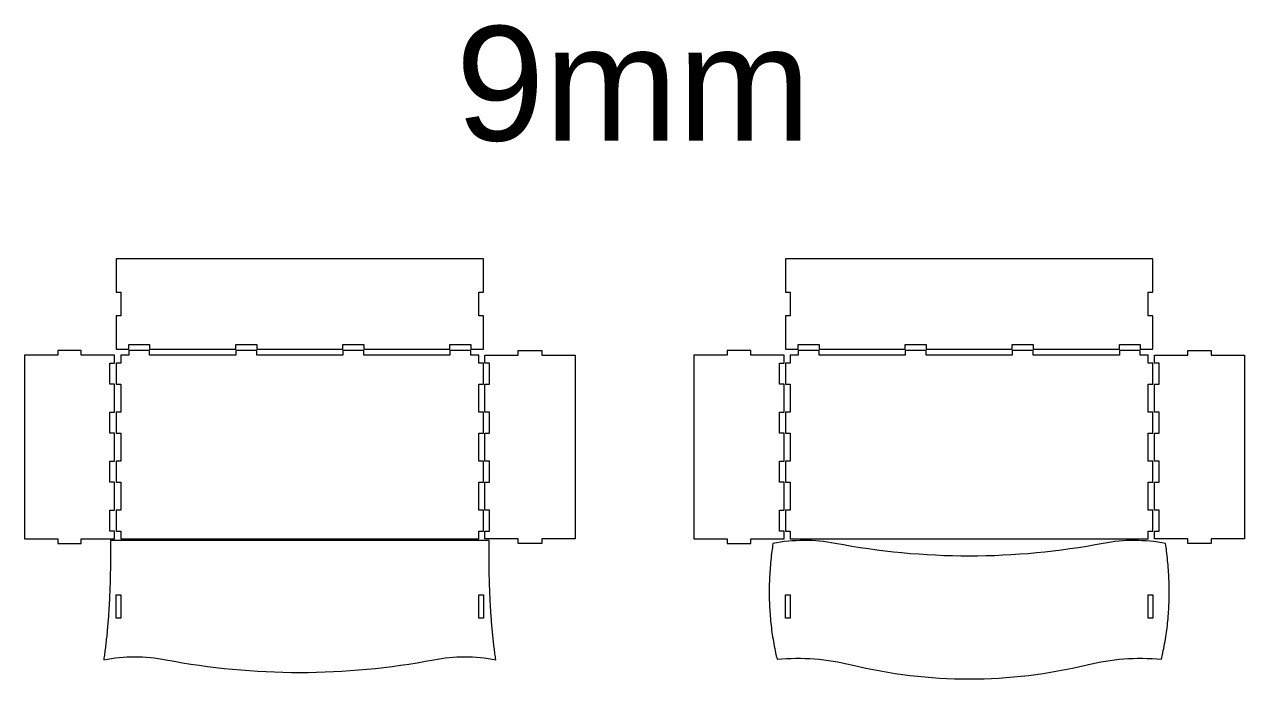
# Model space of a CAD drawing. Header units: millimetres. Extents: x -2836 to 4063, y -800 to 758.
# Drawn here: x -2836 to -496, y -713 to 551 of the extents above; entities that cross this region are included whole.
import ezdxf

# ---------------------------------------------------------------- set-up
doc = ezdxf.new("R2010")
doc.units = ezdxf.units.MM
doc.header["$MEASUREMENT"] = 0
doc.layers.add('Layer 1', color=7, linetype='Continuous')
doc.styles.add('0', font='arial.ttf', dxfattribs={"height": 1})

msp = doc.modelspace()

# ---------------------------------------------------------------- linework, layer by layer
at = {"layer": 'Layer 1', "color": 250, "lineweight": 20}
for points, knots in [([(-2659.7817, 101.9192), (-2659.7817, 101.9192), (-1955.7817, 101.9192), (-1955.7817, 101.9192), (-1955.7817, 101.9192), (-1955.7817, 101.9192), (-1955.7817, 37.9192), (-1955.7817, 37.9192), (-1955.7817, 37.9192), (-1955.7817, 37.9192), (-1964.7817, 37.9192), (-1964.7817, 37.9192), (-1964.7817, 37.9192), (-1964.7817, 37.9192), (-1964.7817, -7.0808), (-1964.7817, -7.0808), (-1964.7817, -7.0808), (-1964.7817, -7.0808), (-1955.7817, -7.0808), (-1955.7817, -7.0808), (-1955.7817, -7.0808), (-1955.7817, -7.0808), (-1955.7817, -71.0808), (-1955.7817, -71.0808), (-1955.7817, -71.0808), (-1955.7817, -71.0808), (-1979.7817, -71.0808), (-1979.7817, -71.0808), (-1979.7817, -71.0808), (-1979.7817, -71.0808), (-1979.7817, -62.0808), (-1979.7817, -62.0808), (-1979.7817, -62.0808), (-1979.7817, -62.0808), (-2019.7817, -62.0808), (-2019.7817, -62.0808), (-2019.7817, -62.0808), (-2019.7817, -62.0808), (-2019.7817, -71.0808), (-2019.7817, -71.0808), (-2019.7817, -71.0808), (-2019.7817, -71.0808), (-2185.115, -71.0808), (-2185.115, -71.0808), (-2185.115, -71.0808), (-2185.115, -71.0808), (-2185.115, -62.0808), (-2185.115, -62.0808), (-2185.115, -62.0808), (-2185.115, -62.0808), (-2225.115, -62.0808), (-2225.115, -62.0808), (-2225.115, -62.0808), (-2225.115, -62.0808), (-2225.115, -71.0808), (-2225.115, -71.0808), (-2225.115, -71.0808), (-2225.115, -71.0808), (-2390.4484, -71.0808), (-2390.4484, -71.0808), (-2390.4484, -71.0808), (-2390.4484, -71.0808), (-2390.4484, -62.0808), (-2390.4484, -62.0808), (-2390.4484, -62.0808), (-2390.4484, -62.0808), (-2430.4484, -62.0808), (-2430.4484, -62.0808), (-2430.4484, -62.0808), (-2430.4484, -62.0808), (-2430.4484, -71.0808), (-2430.4484, -71.0808), (-2430.4484, -71.0808), (-2430.4484, -71.0808), (-2595.7817, -71.0808), (-2595.7817, -71.0808), (-2595.7817, -71.0808), (-2595.7817, -71.0808), (-2595.7817, -62.0808), (-2595.7817, -62.0808), (-2595.7817, -62.0808), (-2595.7817, -62.0808), (-2635.7817, -62.0808), (-2635.7817, -62.0808), (-2635.7817, -62.0808), (-2635.7817, -62.0808), (-2635.7817, -71.0808), (-2635.7817, -71.0808), (-2635.7817, -71.0808), (-2635.7817, -71.0808), (-2659.7817, -71.0808), (-2659.7817, -71.0808), (-2659.7817, -71.0808), (-2659.7817, -71.0808), (-2659.7817, -7.0808), (-2659.7817, -7.0808), (-2659.7817, -7.0808), (-2659.7817, -7.0808), (-2650.7817, -7.0808), (-2650.7817, -7.0808), (-2650.7817, -7.0808), (-2650.7817, -7.0808), (-2650.7817, 37.9192), (-2650.7817, 37.9192), (-2650.7817, 37.9192), (-2650.7817, 37.9192), (-2659.7817, 37.9192), (-2659.7817, 37.9192), (-2659.7817, 37.9192), (-2659.7817, 37.9192), (-2659.7817, 101.9192), (-2659.7817, 101.9192)], [0, 0, 0, 0, 0.034482759, 0.034482759, 0.034482759, 0.034482759, 0.068965517, 0.068965517, 0.068965517, 0.068965517, 0.103448276, 0.103448276, 0.103448276, 0.103448276, 0.137931034, 0.137931034, 0.137931034, 0.137931034, 0.172413793, 0.172413793, 0.172413793, 0.172413793, 0.206896552, 0.206896552, 0.206896552, 0.206896552, 0.24137931, 0.24137931, 0.24137931, 0.24137931, 0.275862069, 0.275862069, 0.275862069, 0.275862069, 0.310344828, 0.310344828, 0.310344828, 0.310344828, 0.344827586, 0.344827586, 0.344827586, 0.344827586, 0.379310345, 0.379310345, 0.379310345, 0.379310345, 0.413793103, 0.413793103, 0.413793103, 0.413793103, 0.448275862, 0.448275862, 0.448275862, 0.448275862, 0.482758621, 0.482758621, 0.482758621, 0.482758621, 0.517241379, 0.517241379, 0.517241379, 0.517241379, 0.551724138, 0.551724138, 0.551724138, 0.551724138, 0.586206897, 0.586206897, 0.586206897, 0.586206897, 0.620689655, 0.620689655, 0.620689655, 0.620689655, 0.655172414, 0.655172414, 0.655172414, 0.655172414, 0.689655172, 0.689655172, 0.689655172, 0.689655172, 0.724137931, 0.724137931, 0.724137931, 0.724137931, 0.75862069, 0.75862069, 0.75862069, 0.75862069, 0.793103448, 0.793103448, 0.793103448, 0.793103448, 0.827586207, 0.827586207, 0.827586207, 0.827586207, 0.862068966, 0.862068966, 0.862068966, 0.862068966, 0.896551724, 0.896551724, 0.896551724, 0.896551724, 0.931034483, 0.931034483, 0.931034483, 0.931034483, 1, 1, 1, 1]), ([(-1376.2349, 101.9192), (-1376.2349, 101.9192), (-672.2349, 101.9192), (-672.2349, 101.9192), (-672.2349, 101.9192), (-672.2349, 101.9192), (-672.2349, 37.9192), (-672.2349, 37.9192), (-672.2349, 37.9192), (-672.2349, 37.9192), (-681.2349, 37.9192), (-681.2349, 37.9192), (-681.2349, 37.9192), (-681.2349, 37.9192), (-681.2349, -7.0808), (-681.2349, -7.0808), (-681.2349, -7.0808), (-681.2349, -7.0808), (-672.2349, -7.0808), (-672.2349, -7.0808), (-672.2349, -7.0808), (-672.2349, -7.0808), (-672.2349, -71.0808), (-672.2349, -71.0808), (-672.2349, -71.0808), (-672.2349, -71.0808), (-696.2349, -71.0808), (-696.2349, -71.0808), (-696.2349, -71.0808), (-696.2349, -71.0808), (-696.2349, -62.0808), (-696.2349, -62.0808), (-696.2349, -62.0808), (-696.2349, -62.0808), (-736.2349, -62.0808), (-736.2349, -62.0808), (-736.2349, -62.0808), (-736.2349, -62.0808), (-736.2349, -71.0808), (-736.2349, -71.0808), (-736.2349, -71.0808), (-736.2349, -71.0808), (-901.5682, -71.0808), (-901.5682, -71.0808), (-901.5682, -71.0808), (-901.5682, -71.0808), (-901.5682, -62.0808), (-901.5682, -62.0808), (-901.5682, -62.0808), (-901.5682, -62.0808), (-941.5682, -62.0808), (-941.5682, -62.0808), (-941.5682, -62.0808), (-941.5682, -62.0808), (-941.5682, -71.0808), (-941.5682, -71.0808), (-941.5682, -71.0808), (-941.5682, -71.0808), (-1106.9016, -71.0808), (-1106.9016, -71.0808), (-1106.9016, -71.0808), (-1106.9016, -71.0808), (-1106.9016, -62.0808), (-1106.9016, -62.0808), (-1106.9016, -62.0808), (-1106.9016, -62.0808), (-1146.9016, -62.0808), (-1146.9016, -62.0808), (-1146.9016, -62.0808), (-1146.9016, -62.0808), (-1146.9016, -71.0808), (-1146.9016, -71.0808), (-1146.9016, -71.0808), (-1146.9016, -71.0808), (-1312.2349, -71.0808), (-1312.2349, -71.0808), (-1312.2349, -71.0808), (-1312.2349, -71.0808), (-1312.2349, -62.0808), (-1312.2349, -62.0808), (-1312.2349, -62.0808), (-1312.2349, -62.0808), (-1352.2349, -62.0808), (-1352.2349, -62.0808), (-1352.2349, -62.0808), (-1352.2349, -62.0808), (-1352.2349, -71.0808), (-1352.2349, -71.0808), (-1352.2349, -71.0808), (-1352.2349, -71.0808), (-1376.2349, -71.0808), (-1376.2349, -71.0808), (-1376.2349, -71.0808), (-1376.2349, -71.0808), (-1376.2349, -7.0808), (-1376.2349, -7.0808), (-1376.2349, -7.0808), (-1376.2349, -7.0808), (-1367.2349, -7.0808), (-1367.2349, -7.0808), (-1367.2349, -7.0808), (-1367.2349, -7.0808), (-1367.2349, 37.9192), (-1367.2349, 37.9192), (-1367.2349, 37.9192), (-1367.2349, 37.9192), (-1376.2349, 37.9192), (-1376.2349, 37.9192), (-1376.2349, 37.9192), (-1376.2349, 37.9192), (-1376.2349, 101.9192), (-1376.2349, 101.9192)], [0, 0, 0, 0, 0.034482759, 0.034482759, 0.034482759, 0.034482759, 0.068965517, 0.068965517, 0.068965517, 0.068965517, 0.103448276, 0.103448276, 0.103448276, 0.103448276, 0.137931034, 0.137931034, 0.137931034, 0.137931034, 0.172413793, 0.172413793, 0.172413793, 0.172413793, 0.206896552, 0.206896552, 0.206896552, 0.206896552, 0.24137931, 0.24137931, 0.24137931, 0.24137931, 0.275862069, 0.275862069, 0.275862069, 0.275862069, 0.310344828, 0.310344828, 0.310344828, 0.310344828, 0.344827586, 0.344827586, 0.344827586, 0.344827586, 0.379310345, 0.379310345, 0.379310345, 0.379310345, 0.413793103, 0.413793103, 0.413793103, 0.413793103, 0.448275862, 0.448275862, 0.448275862, 0.448275862, 0.482758621, 0.482758621, 0.482758621, 0.482758621, 0.517241379, 0.517241379, 0.517241379, 0.517241379, 0.551724138, 0.551724138, 0.551724138, 0.551724138, 0.586206897, 0.586206897, 0.586206897, 0.586206897, 0.620689655, 0.620689655, 0.620689655, 0.620689655, 0.655172414, 0.655172414, 0.655172414, 0.655172414, 0.689655172, 0.689655172, 0.689655172, 0.689655172, 0.724137931, 0.724137931, 0.724137931, 0.724137931, 0.75862069, 0.75862069, 0.75862069, 0.75862069, 0.793103448, 0.793103448, 0.793103448, 0.793103448, 0.827586207, 0.827586207, 0.827586207, 0.827586207, 0.862068966, 0.862068966, 0.862068966, 0.862068966, 0.896551724, 0.896551724, 0.896551724, 0.896551724, 0.931034483, 0.931034483, 0.931034483, 0.931034483, 1, 1, 1, 1]), ([(-2835.7817, -435.0808), (-2835.7817, -435.0808), (-2835.7817, -83.0808), (-2835.7817, -83.0808), (-2835.7817, -83.0808), (-2835.7817, -83.0808), (-2771.7817, -83.0808), (-2771.7817, -83.0808), (-2771.7817, -83.0808), (-2771.7817, -83.0808), (-2771.7817, -74.0808), (-2771.7817, -74.0808), (-2771.7817, -74.0808), (-2771.7817, -74.0808), (-2726.7817, -74.0808), (-2726.7817, -74.0808), (-2726.7817, -74.0808), (-2726.7817, -74.0808), (-2726.7817, -83.0808), (-2726.7817, -83.0808), (-2726.7817, -83.0808), (-2726.7817, -83.0808), (-2662.7817, -83.0808), (-2662.7817, -83.0808), (-2662.7817, -83.0808), (-2662.7817, -83.0808), (-2662.7817, -98.0808), (-2662.7817, -98.0808), (-2662.7817, -98.0808), (-2662.7817, -98.0808), (-2671.7817, -98.0808), (-2671.7817, -98.0808), (-2671.7817, -98.0808), (-2671.7817, -98.0808), (-2671.7817, -138.0808), (-2671.7817, -138.0808), (-2671.7817, -138.0808), (-2671.7817, -138.0808), (-2662.7817, -138.0808), (-2662.7817, -138.0808), (-2662.7817, -138.0808), (-2662.7817, -138.0808), (-2662.7817, -192.0808), (-2662.7817, -192.0808), (-2662.7817, -192.0808), (-2662.7817, -192.0808), (-2671.7817, -192.0808), (-2671.7817, -192.0808), (-2671.7817, -192.0808), (-2671.7817, -192.0808), (-2671.7817, -232.0808), (-2671.7817, -232.0808), (-2671.7817, -232.0808), (-2671.7817, -232.0808), (-2662.7817, -232.0808), (-2662.7817, -232.0808), (-2662.7817, -232.0808), (-2662.7817, -232.0808), (-2662.7817, -286.0808), (-2662.7817, -286.0808), (-2662.7817, -286.0808), (-2662.7817, -286.0808), (-2671.7817, -286.0808), (-2671.7817, -286.0808), (-2671.7817, -286.0808), (-2671.7817, -286.0808), (-2671.7817, -326.0808), (-2671.7817, -326.0808), (-2671.7817, -326.0808), (-2671.7817, -326.0808), (-2662.7817, -326.0808), (-2662.7817, -326.0808), (-2662.7817, -326.0808), (-2662.7817, -326.0808), (-2662.7817, -380.0808), (-2662.7817, -380.0808), (-2662.7817, -380.0808), (-2662.7817, -380.0808), (-2671.7817, -380.0808), (-2671.7817, -380.0808), (-2671.7817, -380.0808), (-2671.7817, -380.0808), (-2671.7817, -420.0808), (-2671.7817, -420.0808), (-2671.7817, -420.0808), (-2671.7817, -420.0808), (-2662.7817, -420.0808), (-2662.7817, -420.0808), (-2662.7817, -420.0808), (-2662.7817, -420.0808), (-2662.7817, -435.0808), (-2662.7817, -435.0808), (-2662.7817, -435.0808), (-2662.7817, -435.0808), (-2726.7817, -435.0808), (-2726.7817, -435.0808), (-2726.7817, -435.0808), (-2726.7817, -435.0808), (-2726.7817, -444.0808), (-2726.7817, -444.0808), (-2726.7817, -444.0808), (-2726.7817, -444.0808), (-2771.7817, -444.0808), (-2771.7817, -444.0808), (-2771.7817, -444.0808), (-2771.7817, -444.0808), (-2771.7817, -435.0808), (-2771.7817, -435.0808), (-2771.7817, -435.0808), (-2771.7817, -435.0808), (-2835.7817, -435.0808), (-2835.7817, -435.0808)], [0, 0, 0, 0, 0.034482759, 0.034482759, 0.034482759, 0.034482759, 0.068965517, 0.068965517, 0.068965517, 0.068965517, 0.103448276, 0.103448276, 0.103448276, 0.103448276, 0.137931034, 0.137931034, 0.137931034, 0.137931034, 0.172413793, 0.172413793, 0.172413793, 0.172413793, 0.206896552, 0.206896552, 0.206896552, 0.206896552, 0.24137931, 0.24137931, 0.24137931, 0.24137931, 0.275862069, 0.275862069, 0.275862069, 0.275862069, 0.310344828, 0.310344828, 0.310344828, 0.310344828, 0.344827586, 0.344827586, 0.344827586, 0.344827586, 0.379310345, 0.379310345, 0.379310345, 0.379310345, 0.413793103, 0.413793103, 0.413793103, 0.413793103, 0.448275862, 0.448275862, 0.448275862, 0.448275862, 0.482758621, 0.482758621, 0.482758621, 0.482758621, 0.517241379, 0.517241379, 0.517241379, 0.517241379, 0.551724138, 0.551724138, 0.551724138, 0.551724138, 0.586206897, 0.586206897, 0.586206897, 0.586206897, 0.620689655, 0.620689655, 0.620689655, 0.620689655, 0.655172414, 0.655172414, 0.655172414, 0.655172414, 0.689655172, 0.689655172, 0.689655172, 0.689655172, 0.724137931, 0.724137931, 0.724137931, 0.724137931, 0.75862069, 0.75862069, 0.75862069, 0.75862069, 0.793103448, 0.793103448, 0.793103448, 0.793103448, 0.827586207, 0.827586207, 0.827586207, 0.827586207, 0.862068966, 0.862068966, 0.862068966, 0.862068966, 0.896551724, 0.896551724, 0.896551724, 0.896551724, 0.931034483, 0.931034483, 0.931034483, 0.931034483, 1, 1, 1, 1]), ([(-1955.7817, -380.0808), (-1955.7817, -380.0808), (-1955.7817, -420.0808), (-1955.7817, -420.0808), (-1955.7817, -420.0808), (-1955.7817, -420.0808), (-1964.7817, -420.0808), (-1964.7817, -420.0808), (-1964.7817, -420.0808), (-1964.7817, -420.0808), (-1964.7817, -435.0808), (-1964.7817, -435.0808), (-1964.7817, -435.0808), (-1964.7817, -435.0808), (-2650.7817, -435.0808), (-2650.7817, -435.0808), (-2650.7817, -435.0808), (-2650.7817, -435.0808), (-2650.7817, -420.0808), (-2650.7817, -420.0808), (-2650.7817, -420.0808), (-2650.7817, -420.0808), (-2659.7817, -420.0808), (-2659.7817, -420.0808), (-2659.7817, -420.0808), (-2659.7817, -420.0808), (-2659.7817, -380.0808), (-2659.7817, -380.0808), (-2659.7817, -380.0808), (-2659.7817, -380.0808), (-2650.7817, -380.0808), (-2650.7817, -380.0808), (-2650.7817, -380.0808), (-2650.7817, -380.0808), (-2650.7817, -326.0808), (-2650.7817, -326.0808), (-2650.7817, -326.0808), (-2650.7817, -326.0808), (-2659.7817, -326.0808), (-2659.7817, -326.0808), (-2659.7817, -326.0808), (-2659.7817, -326.0808), (-2659.7817, -286.0808), (-2659.7817, -286.0808), (-2659.7817, -286.0808), (-2659.7817, -286.0808), (-2650.7817, -286.0808), (-2650.7817, -286.0808), (-2650.7817, -286.0808), (-2650.7817, -286.0808), (-2650.7817, -232.0808), (-2650.7817, -232.0808), (-2650.7817, -232.0808), (-2650.7817, -232.0808), (-2659.7817, -232.0808), (-2659.7817, -232.0808), (-2659.7817, -232.0808), (-2659.7817, -232.0808), (-2659.7817, -192.0808), (-2659.7817, -192.0808), (-2659.7817, -192.0808), (-2659.7817, -192.0808), (-2650.7817, -192.0808), (-2650.7817, -192.0808), (-2650.7817, -192.0808), (-2650.7817, -192.0808), (-2650.7817, -138.0808), (-2650.7817, -138.0808), (-2650.7817, -138.0808), (-2650.7817, -138.0808), (-2659.7817, -138.0808), (-2659.7817, -138.0808), (-2659.7817, -138.0808), (-2659.7817, -138.0808), (-2659.7817, -98.0808), (-2659.7817, -98.0808), (-2659.7817, -98.0808), (-2659.7817, -98.0808), (-2650.7817, -98.0808), (-2650.7817, -98.0808), (-2650.7817, -98.0808), (-2650.7817, -98.0808), (-2650.7817, -83.0808), (-2650.7817, -83.0808), (-2650.7817, -83.0808), (-2650.7817, -83.0808), (-2635.7817, -83.0808), (-2635.7817, -83.0808), (-2635.7817, -83.0808), (-2635.7817, -83.0808), (-2635.7817, -74.0808), (-2635.7817, -74.0808), (-2635.7817, -74.0808), (-2635.7817, -74.0808), (-2595.7817, -74.0808), (-2595.7817, -74.0808), (-2595.7817, -74.0808), (-2595.7817, -74.0808), (-2595.7817, -83.0808), (-2595.7817, -83.0808), (-2595.7817, -83.0808), (-2595.7817, -83.0808), (-2430.4484, -83.0808), (-2430.4484, -83.0808), (-2430.4484, -83.0808), (-2430.4484, -83.0808), (-2430.4484, -74.0808), (-2430.4484, -74.0808), (-2430.4484, -74.0808), (-2430.4484, -74.0808), (-2390.4484, -74.0808), (-2390.4484, -74.0808), (-2390.4484, -74.0808), (-2390.4484, -74.0808), (-2390.4484, -83.0808), (-2390.4484, -83.0808), (-2390.4484, -83.0808), (-2390.4484, -83.0808), (-2225.115, -83.0808), (-2225.115, -83.0808), (-2225.115, -83.0808), (-2225.115, -83.0808), (-2225.115, -74.0808), (-2225.115, -74.0808), (-2225.115, -74.0808), (-2225.115, -74.0808), (-2185.115, -74.0808), (-2185.115, -74.0808), (-2185.115, -74.0808), (-2185.115, -74.0808), (-2185.115, -83.0808), (-2185.115, -83.0808), (-2185.115, -83.0808), (-2185.115, -83.0808), (-2019.7817, -83.0808), (-2019.7817, -83.0808), (-2019.7817, -83.0808), (-2019.7817, -83.0808), (-2019.7817, -74.0808), (-2019.7817, -74.0808), (-2019.7817, -74.0808), (-2019.7817, -74.0808), (-1979.7817, -74.0808), (-1979.7817, -74.0808), (-1979.7817, -74.0808), (-1979.7817, -74.0808), (-1979.7817, -83.0808), (-1979.7817, -83.0808), (-1979.7817, -83.0808), (-1979.7817, -83.0808), (-1964.7817, -83.0808), (-1964.7817, -83.0808), (-1964.7817, -83.0808), (-1964.7817, -83.0808), (-1964.7817, -98.0808), (-1964.7817, -98.0808), (-1964.7817, -98.0808), (-1964.7817, -98.0808), (-1955.7817, -98.0808), (-1955.7817, -98.0808), (-1955.7817, -98.0808), (-1955.7817, -98.0808), (-1955.7817, -138.0808), (-1955.7817, -138.0808), (-1955.7817, -138.0808), (-1955.7817, -138.0808), (-1964.7817, -138.0808), (-1964.7817, -138.0808), (-1964.7817, -138.0808), (-1964.7817, -138.0808), (-1964.7817, -192.0808), (-1964.7817, -192.0808), (-1964.7817, -192.0808), (-1964.7817, -192.0808), (-1955.7817, -192.0808), (-1955.7817, -192.0808), (-1955.7817, -192.0808), (-1955.7817, -192.0808), (-1955.7817, -232.0808), (-1955.7817, -232.0808), (-1955.7817, -232.0808), (-1955.7817, -232.0808), (-1964.7817, -232.0808), (-1964.7817, -232.0808), (-1964.7817, -232.0808), (-1964.7817, -232.0808), (-1964.7817, -286.0808), (-1964.7817, -286.0808), (-1964.7817, -286.0808), (-1964.7817, -286.0808), (-1955.7817, -286.0808), (-1955.7817, -286.0808), (-1955.7817, -286.0808), (-1955.7817, -286.0808), (-1955.7817, -326.0808), (-1955.7817, -326.0808), (-1955.7817, -326.0808), (-1955.7817, -326.0808), (-1964.7817, -326.0808), (-1964.7817, -326.0808), (-1964.7817, -326.0808), (-1964.7817, -326.0808), (-1964.7817, -380.0808), (-1964.7817, -380.0808), (-1964.7817, -380.0808), (-1964.7817, -380.0808), (-1955.7817, -380.0808), (-1955.7817, -380.0808)], [0, 0, 0, 0, 0.018867925, 0.018867925, 0.018867925, 0.018867925, 0.037735849, 0.037735849, 0.037735849, 0.037735849, 0.056603774, 0.056603774, 0.056603774, 0.056603774, 0.075471698, 0.075471698, 0.075471698, 0.075471698, 0.094339623, 0.094339623, 0.094339623, 0.094339623, 0.113207547, 0.113207547, 0.113207547, 0.113207547, 0.132075472, 0.132075472, 0.132075472, 0.132075472, 0.150943396, 0.150943396, 0.150943396, 0.150943396, 0.169811321, 0.169811321, 0.169811321, 0.169811321, 0.188679245, 0.188679245, 0.188679245, 0.188679245, 0.20754717, 0.20754717, 0.20754717, 0.20754717, 0.226415094, 0.226415094, 0.226415094, 0.226415094, 0.245283019, 0.245283019, 0.245283019, 0.245283019, 0.264150943, 0.264150943, 0.264150943, 0.264150943, 0.283018868, 0.283018868, 0.283018868, 0.283018868, 0.301886792, 0.301886792, 0.301886792, 0.301886792, 0.320754717, 0.320754717, 0.320754717, 0.320754717, 0.339622642, 0.339622642, 0.339622642, 0.339622642, 0.358490566, 0.358490566, 0.358490566, 0.358490566, 0.377358491, 0.377358491, 0.377358491, 0.377358491, 0.396226415, 0.396226415, 0.396226415, 0.396226415, 0.41509434, 0.41509434, 0.41509434, 0.41509434, 0.433962264, 0.433962264, 0.433962264, 0.433962264, 0.452830189, 0.452830189, 0.452830189, 0.452830189, 0.471698113, 0.471698113, 0.471698113, 0.471698113, 0.490566038, 0.490566038, 0.490566038, 0.490566038, 0.509433962, 0.509433962, 0.509433962, 0.509433962, 0.528301887, 0.528301887, 0.528301887, 0.528301887, 0.547169811, 0.547169811, 0.547169811, 0.547169811, 0.566037736, 0.566037736, 0.566037736, 0.566037736, 0.58490566, 0.58490566, 0.58490566, 0.58490566, 0.603773585, 0.603773585, 0.603773585, 0.603773585, 0.622641509, 0.622641509, 0.622641509, 0.622641509, 0.641509434, 0.641509434, 0.641509434, 0.641509434, 0.660377358, 0.660377358, 0.660377358, 0.660377358, 0.679245283, 0.679245283, 0.679245283, 0.679245283, 0.698113208, 0.698113208, 0.698113208, 0.698113208, 0.716981132, 0.716981132, 0.716981132, 0.716981132, 0.735849057, 0.735849057, 0.735849057, 0.735849057, 0.754716981, 0.754716981, 0.754716981, 0.754716981, 0.773584906, 0.773584906, 0.773584906, 0.773584906, 0.79245283, 0.79245283, 0.79245283, 0.79245283, 0.811320755, 0.811320755, 0.811320755, 0.811320755, 0.830188679, 0.830188679, 0.830188679, 0.830188679, 0.849056604, 0.849056604, 0.849056604, 0.849056604, 0.867924528, 0.867924528, 0.867924528, 0.867924528, 0.886792453, 0.886792453, 0.886792453, 0.886792453, 0.905660377, 0.905660377, 0.905660377, 0.905660377, 0.924528302, 0.924528302, 0.924528302, 0.924528302, 0.943396226, 0.943396226, 0.943396226, 0.943396226, 0.962264151, 0.962264151, 0.962264151, 0.962264151, 1, 1, 1, 1]), ([(-1779.7817, -435.0808), (-1779.7817, -435.0808), (-1779.7817, -83.0808), (-1779.7817, -83.0808), (-1779.7817, -83.0808), (-1779.7817, -83.0808), (-1843.7817, -83.0808), (-1843.7817, -83.0808), (-1843.7817, -83.0808), (-1843.7817, -83.0808), (-1843.7817, -74.0808), (-1843.7817, -74.0808), (-1843.7817, -74.0808), (-1843.7817, -74.0808), (-1888.7817, -74.0808), (-1888.7817, -74.0808), (-1888.7817, -74.0808), (-1888.7817, -74.0808), (-1888.7817, -83.0808), (-1888.7817, -83.0808), (-1888.7817, -83.0808), (-1888.7817, -83.0808), (-1952.7817, -83.0808), (-1952.7817, -83.0808), (-1952.7817, -83.0808), (-1952.7817, -83.0808), (-1952.7817, -98.0808), (-1952.7817, -98.0808), (-1952.7817, -98.0808), (-1952.7817, -98.0808), (-1943.7817, -98.0808), (-1943.7817, -98.0808), (-1943.7817, -98.0808), (-1943.7817, -98.0808), (-1943.7817, -138.0808), (-1943.7817, -138.0808), (-1943.7817, -138.0808), (-1943.7817, -138.0808), (-1952.7817, -138.0808), (-1952.7817, -138.0808), (-1952.7817, -138.0808), (-1952.7817, -138.0808), (-1952.7817, -192.0808), (-1952.7817, -192.0808), (-1952.7817, -192.0808), (-1952.7817, -192.0808), (-1943.7817, -192.0808), (-1943.7817, -192.0808), (-1943.7817, -192.0808), (-1943.7817, -192.0808), (-1943.7817, -232.0808), (-1943.7817, -232.0808), (-1943.7817, -232.0808), (-1943.7817, -232.0808), (-1952.7817, -232.0808), (-1952.7817, -232.0808), (-1952.7817, -232.0808), (-1952.7817, -232.0808), (-1952.7817, -286.0808), (-1952.7817, -286.0808), (-1952.7817, -286.0808), (-1952.7817, -286.0808), (-1943.7817, -286.0808), (-1943.7817, -286.0808), (-1943.7817, -286.0808), (-1943.7817, -286.0808), (-1943.7817, -326.0808), (-1943.7817, -326.0808), (-1943.7817, -326.0808), (-1943.7817, -326.0808), (-1952.7817, -326.0808), (-1952.7817, -326.0808), (-1952.7817, -326.0808), (-1952.7817, -326.0808), (-1952.7817, -380.0808), (-1952.7817, -380.0808), (-1952.7817, -380.0808), (-1952.7817, -380.0808), (-1943.7817, -380.0808), (-1943.7817, -380.0808), (-1943.7817, -380.0808), (-1943.7817, -380.0808), (-1943.7817, -420.0808), (-1943.7817, -420.0808), (-1943.7817, -420.0808), (-1943.7817, -420.0808), (-1952.7817, -420.0808), (-1952.7817, -420.0808), (-1952.7817, -420.0808), (-1952.7817, -420.0808), (-1952.7817, -435.0808), (-1952.7817, -435.0808), (-1952.7817, -435.0808), (-1952.7817, -435.0808), (-1888.7817, -435.0808), (-1888.7817, -435.0808), (-1888.7817, -435.0808), (-1888.7817, -435.0808), (-1888.7817, -444.0808), (-1888.7817, -444.0808), (-1888.7817, -444.0808), (-1888.7817, -444.0808), (-1843.7817, -444.0808), (-1843.7817, -444.0808), (-1843.7817, -444.0808), (-1843.7817, -444.0808), (-1843.7817, -435.0808), (-1843.7817, -435.0808), (-1843.7817, -435.0808), (-1843.7817, -435.0808), (-1779.7817, -435.0808), (-1779.7817, -435.0808)], [0, 0, 0, 0, 0.034482759, 0.034482759, 0.034482759, 0.034482759, 0.068965517, 0.068965517, 0.068965517, 0.068965517, 0.103448276, 0.103448276, 0.103448276, 0.103448276, 0.137931034, 0.137931034, 0.137931034, 0.137931034, 0.172413793, 0.172413793, 0.172413793, 0.172413793, 0.206896552, 0.206896552, 0.206896552, 0.206896552, 0.24137931, 0.24137931, 0.24137931, 0.24137931, 0.275862069, 0.275862069, 0.275862069, 0.275862069, 0.310344828, 0.310344828, 0.310344828, 0.310344828, 0.344827586, 0.344827586, 0.344827586, 0.344827586, 0.379310345, 0.379310345, 0.379310345, 0.379310345, 0.413793103, 0.413793103, 0.413793103, 0.413793103, 0.448275862, 0.448275862, 0.448275862, 0.448275862, 0.482758621, 0.482758621, 0.482758621, 0.482758621, 0.517241379, 0.517241379, 0.517241379, 0.517241379, 0.551724138, 0.551724138, 0.551724138, 0.551724138, 0.586206897, 0.586206897, 0.586206897, 0.586206897, 0.620689655, 0.620689655, 0.620689655, 0.620689655, 0.655172414, 0.655172414, 0.655172414, 0.655172414, 0.689655172, 0.689655172, 0.689655172, 0.689655172, 0.724137931, 0.724137931, 0.724137931, 0.724137931, 0.75862069, 0.75862069, 0.75862069, 0.75862069, 0.793103448, 0.793103448, 0.793103448, 0.793103448, 0.827586207, 0.827586207, 0.827586207, 0.827586207, 0.862068966, 0.862068966, 0.862068966, 0.862068966, 0.896551724, 0.896551724, 0.896551724, 0.896551724, 0.931034483, 0.931034483, 0.931034483, 0.931034483, 1, 1, 1, 1]), ([(-1552.2349, -435.0808), (-1552.2349, -435.0808), (-1552.2349, -83.0808), (-1552.2349, -83.0808), (-1552.2349, -83.0808), (-1552.2349, -83.0808), (-1488.2349, -83.0808), (-1488.2349, -83.0808), (-1488.2349, -83.0808), (-1488.2349, -83.0808), (-1488.2349, -74.0808), (-1488.2349, -74.0808), (-1488.2349, -74.0808), (-1488.2349, -74.0808), (-1443.2349, -74.0808), (-1443.2349, -74.0808), (-1443.2349, -74.0808), (-1443.2349, -74.0808), (-1443.2349, -83.0808), (-1443.2349, -83.0808), (-1443.2349, -83.0808), (-1443.2349, -83.0808), (-1379.2349, -83.0808), (-1379.2349, -83.0808), (-1379.2349, -83.0808), (-1379.2349, -83.0808), (-1379.2349, -98.0808), (-1379.2349, -98.0808), (-1379.2349, -98.0808), (-1379.2349, -98.0808), (-1388.2349, -98.0808), (-1388.2349, -98.0808), (-1388.2349, -98.0808), (-1388.2349, -98.0808), (-1388.2349, -138.0808), (-1388.2349, -138.0808), (-1388.2349, -138.0808), (-1388.2349, -138.0808), (-1379.2349, -138.0808), (-1379.2349, -138.0808), (-1379.2349, -138.0808), (-1379.2349, -138.0808), (-1379.2349, -192.0808), (-1379.2349, -192.0808), (-1379.2349, -192.0808), (-1379.2349, -192.0808), (-1388.2349, -192.0808), (-1388.2349, -192.0808), (-1388.2349, -192.0808), (-1388.2349, -192.0808), (-1388.2349, -232.0808), (-1388.2349, -232.0808), (-1388.2349, -232.0808), (-1388.2349, -232.0808), (-1379.2349, -232.0808), (-1379.2349, -232.0808), (-1379.2349, -232.0808), (-1379.2349, -232.0808), (-1379.2349, -286.0808), (-1379.2349, -286.0808), (-1379.2349, -286.0808), (-1379.2349, -286.0808), (-1388.2349, -286.0808), (-1388.2349, -286.0808), (-1388.2349, -286.0808), (-1388.2349, -286.0808), (-1388.2349, -326.0808), (-1388.2349, -326.0808), (-1388.2349, -326.0808), (-1388.2349, -326.0808), (-1379.2349, -326.0808), (-1379.2349, -326.0808), (-1379.2349, -326.0808), (-1379.2349, -326.0808), (-1379.2349, -380.0808), (-1379.2349, -380.0808), (-1379.2349, -380.0808), (-1379.2349, -380.0808), (-1388.2349, -380.0808), (-1388.2349, -380.0808), (-1388.2349, -380.0808), (-1388.2349, -380.0808), (-1388.2349, -420.0808), (-1388.2349, -420.0808), (-1388.2349, -420.0808), (-1388.2349, -420.0808), (-1379.2349, -420.0808), (-1379.2349, -420.0808), (-1379.2349, -420.0808), (-1379.2349, -420.0808), (-1379.2349, -435.0808), (-1379.2349, -435.0808), (-1379.2349, -435.0808), (-1379.2349, -435.0808), (-1443.2349, -435.0808), (-1443.2349, -435.0808), (-1443.2349, -435.0808), (-1443.2349, -435.0808), (-1443.2349, -444.0808), (-1443.2349, -444.0808), (-1443.2349, -444.0808), (-1443.2349, -444.0808), (-1488.2349, -444.0808), (-1488.2349, -444.0808), (-1488.2349, -444.0808), (-1488.2349, -444.0808), (-1488.2349, -435.0808), (-1488.2349, -435.0808), (-1488.2349, -435.0808), (-1488.2349, -435.0808), (-1552.2349, -435.0808), (-1552.2349, -435.0808)], [0, 0, 0, 0, 0.034482759, 0.034482759, 0.034482759, 0.034482759, 0.068965517, 0.068965517, 0.068965517, 0.068965517, 0.103448276, 0.103448276, 0.103448276, 0.103448276, 0.137931034, 0.137931034, 0.137931034, 0.137931034, 0.172413793, 0.172413793, 0.172413793, 0.172413793, 0.206896552, 0.206896552, 0.206896552, 0.206896552, 0.24137931, 0.24137931, 0.24137931, 0.24137931, 0.275862069, 0.275862069, 0.275862069, 0.275862069, 0.310344828, 0.310344828, 0.310344828, 0.310344828, 0.344827586, 0.344827586, 0.344827586, 0.344827586, 0.379310345, 0.379310345, 0.379310345, 0.379310345, 0.413793103, 0.413793103, 0.413793103, 0.413793103, 0.448275862, 0.448275862, 0.448275862, 0.448275862, 0.482758621, 0.482758621, 0.482758621, 0.482758621, 0.517241379, 0.517241379, 0.517241379, 0.517241379, 0.551724138, 0.551724138, 0.551724138, 0.551724138, 0.586206897, 0.586206897, 0.586206897, 0.586206897, 0.620689655, 0.620689655, 0.620689655, 0.620689655, 0.655172414, 0.655172414, 0.655172414, 0.655172414, 0.689655172, 0.689655172, 0.689655172, 0.689655172, 0.724137931, 0.724137931, 0.724137931, 0.724137931, 0.75862069, 0.75862069, 0.75862069, 0.75862069, 0.793103448, 0.793103448, 0.793103448, 0.793103448, 0.827586207, 0.827586207, 0.827586207, 0.827586207, 0.862068966, 0.862068966, 0.862068966, 0.862068966, 0.896551724, 0.896551724, 0.896551724, 0.896551724, 0.931034483, 0.931034483, 0.931034483, 0.931034483, 1, 1, 1, 1]), ([(-672.2349, -380.0808), (-672.2349, -380.0808), (-672.2349, -420.0808), (-672.2349, -420.0808), (-672.2349, -420.0808), (-672.2349, -420.0808), (-681.2349, -420.0808), (-681.2349, -420.0808), (-681.2349, -420.0808), (-681.2349, -420.0808), (-681.2349, -435.0808), (-681.2349, -435.0808), (-681.2349, -435.0808), (-681.2349, -435.0808), (-1367.2349, -435.0808), (-1367.2349, -435.0808), (-1367.2349, -435.0808), (-1367.2349, -435.0808), (-1367.2349, -420.0808), (-1367.2349, -420.0808), (-1367.2349, -420.0808), (-1367.2349, -420.0808), (-1376.2349, -420.0808), (-1376.2349, -420.0808), (-1376.2349, -420.0808), (-1376.2349, -420.0808), (-1376.2349, -380.0808), (-1376.2349, -380.0808), (-1376.2349, -380.0808), (-1376.2349, -380.0808), (-1367.2349, -380.0808), (-1367.2349, -380.0808), (-1367.2349, -380.0808), (-1367.2349, -380.0808), (-1367.2349, -326.0808), (-1367.2349, -326.0808), (-1367.2349, -326.0808), (-1367.2349, -326.0808), (-1376.2349, -326.0808), (-1376.2349, -326.0808), (-1376.2349, -326.0808), (-1376.2349, -326.0808), (-1376.2349, -286.0808), (-1376.2349, -286.0808), (-1376.2349, -286.0808), (-1376.2349, -286.0808), (-1367.2349, -286.0808), (-1367.2349, -286.0808), (-1367.2349, -286.0808), (-1367.2349, -286.0808), (-1367.2349, -232.0808), (-1367.2349, -232.0808), (-1367.2349, -232.0808), (-1367.2349, -232.0808), (-1376.2349, -232.0808), (-1376.2349, -232.0808), (-1376.2349, -232.0808), (-1376.2349, -232.0808), (-1376.2349, -192.0808), (-1376.2349, -192.0808), (-1376.2349, -192.0808), (-1376.2349, -192.0808), (-1367.2349, -192.0808), (-1367.2349, -192.0808), (-1367.2349, -192.0808), (-1367.2349, -192.0808), (-1367.2349, -138.0808), (-1367.2349, -138.0808), (-1367.2349, -138.0808), (-1367.2349, -138.0808), (-1376.2349, -138.0808), (-1376.2349, -138.0808), (-1376.2349, -138.0808), (-1376.2349, -138.0808), (-1376.2349, -98.0808), (-1376.2349, -98.0808), (-1376.2349, -98.0808), (-1376.2349, -98.0808), (-1367.2349, -98.0808), (-1367.2349, -98.0808), (-1367.2349, -98.0808), (-1367.2349, -98.0808), (-1367.2349, -83.0808), (-1367.2349, -83.0808), (-1367.2349, -83.0808), (-1367.2349, -83.0808), (-1352.2349, -83.0808), (-1352.2349, -83.0808), (-1352.2349, -83.0808), (-1352.2349, -83.0808), (-1352.2349, -74.0808), (-1352.2349, -74.0808), (-1352.2349, -74.0808), (-1352.2349, -74.0808), (-1312.2349, -74.0808), (-1312.2349, -74.0808), (-1312.2349, -74.0808), (-1312.2349, -74.0808), (-1312.2349, -83.0808), (-1312.2349, -83.0808), (-1312.2349, -83.0808), (-1312.2349, -83.0808), (-1146.9016, -83.0808), (-1146.9016, -83.0808), (-1146.9016, -83.0808), (-1146.9016, -83.0808), (-1146.9016, -74.0808), (-1146.9016, -74.0808), (-1146.9016, -74.0808), (-1146.9016, -74.0808), (-1106.9016, -74.0808), (-1106.9016, -74.0808), (-1106.9016, -74.0808), (-1106.9016, -74.0808), (-1106.9016, -83.0808), (-1106.9016, -83.0808), (-1106.9016, -83.0808), (-1106.9016, -83.0808), (-941.5682, -83.0808), (-941.5682, -83.0808), (-941.5682, -83.0808), (-941.5682, -83.0808), (-941.5682, -74.0808), (-941.5682, -74.0808), (-941.5682, -74.0808), (-941.5682, -74.0808), (-901.5682, -74.0808), (-901.5682, -74.0808), (-901.5682, -74.0808), (-901.5682, -74.0808), (-901.5682, -83.0808), (-901.5682, -83.0808), (-901.5682, -83.0808), (-901.5682, -83.0808), (-736.2349, -83.0808), (-736.2349, -83.0808), (-736.2349, -83.0808), (-736.2349, -83.0808), (-736.2349, -74.0808), (-736.2349, -74.0808), (-736.2349, -74.0808), (-736.2349, -74.0808), (-696.2349, -74.0808), (-696.2349, -74.0808), (-696.2349, -74.0808), (-696.2349, -74.0808), (-696.2349, -83.0808), (-696.2349, -83.0808), (-696.2349, -83.0808), (-696.2349, -83.0808), (-681.2349, -83.0808), (-681.2349, -83.0808), (-681.2349, -83.0808), (-681.2349, -83.0808), (-681.2349, -98.0808), (-681.2349, -98.0808), (-681.2349, -98.0808), (-681.2349, -98.0808), (-672.2349, -98.0808), (-672.2349, -98.0808), (-672.2349, -98.0808), (-672.2349, -98.0808), (-672.2349, -138.0808), (-672.2349, -138.0808), (-672.2349, -138.0808), (-672.2349, -138.0808), (-681.2349, -138.0808), (-681.2349, -138.0808), (-681.2349, -138.0808), (-681.2349, -138.0808), (-681.2349, -192.0808), (-681.2349, -192.0808), (-681.2349, -192.0808), (-681.2349, -192.0808), (-672.2349, -192.0808), (-672.2349, -192.0808), (-672.2349, -192.0808), (-672.2349, -192.0808), (-672.2349, -232.0808), (-672.2349, -232.0808), (-672.2349, -232.0808), (-672.2349, -232.0808), (-681.2349, -232.0808), (-681.2349, -232.0808), (-681.2349, -232.0808), (-681.2349, -232.0808), (-681.2349, -286.0808), (-681.2349, -286.0808), (-681.2349, -286.0808), (-681.2349, -286.0808), (-672.2349, -286.0808), (-672.2349, -286.0808), (-672.2349, -286.0808), (-672.2349, -286.0808), (-672.2349, -326.0808), (-672.2349, -326.0808), (-672.2349, -326.0808), (-672.2349, -326.0808), (-681.2349, -326.0808), (-681.2349, -326.0808), (-681.2349, -326.0808), (-681.2349, -326.0808), (-681.2349, -380.0808), (-681.2349, -380.0808), (-681.2349, -380.0808), (-681.2349, -380.0808), (-672.2349, -380.0808), (-672.2349, -380.0808)], [0, 0, 0, 0, 0.018867925, 0.018867925, 0.018867925, 0.018867925, 0.037735849, 0.037735849, 0.037735849, 0.037735849, 0.056603774, 0.056603774, 0.056603774, 0.056603774, 0.075471698, 0.075471698, 0.075471698, 0.075471698, 0.094339623, 0.094339623, 0.094339623, 0.094339623, 0.113207547, 0.113207547, 0.113207547, 0.113207547, 0.132075472, 0.132075472, 0.132075472, 0.132075472, 0.150943396, 0.150943396, 0.150943396, 0.150943396, 0.169811321, 0.169811321, 0.169811321, 0.169811321, 0.188679245, 0.188679245, 0.188679245, 0.188679245, 0.20754717, 0.20754717, 0.20754717, 0.20754717, 0.226415094, 0.226415094, 0.226415094, 0.226415094, 0.245283019, 0.245283019, 0.245283019, 0.245283019, 0.264150943, 0.264150943, 0.264150943, 0.264150943, 0.283018868, 0.283018868, 0.283018868, 0.283018868, 0.301886792, 0.301886792, 0.301886792, 0.301886792, 0.320754717, 0.320754717, 0.320754717, 0.320754717, 0.339622642, 0.339622642, 0.339622642, 0.339622642, 0.358490566, 0.358490566, 0.358490566, 0.358490566, 0.377358491, 0.377358491, 0.377358491, 0.377358491, 0.396226415, 0.396226415, 0.396226415, 0.396226415, 0.41509434, 0.41509434, 0.41509434, 0.41509434, 0.433962264, 0.433962264, 0.433962264, 0.433962264, 0.452830189, 0.452830189, 0.452830189, 0.452830189, 0.471698113, 0.471698113, 0.471698113, 0.471698113, 0.490566038, 0.490566038, 0.490566038, 0.490566038, 0.509433962, 0.509433962, 0.509433962, 0.509433962, 0.528301887, 0.528301887, 0.528301887, 0.528301887, 0.547169811, 0.547169811, 0.547169811, 0.547169811, 0.566037736, 0.566037736, 0.566037736, 0.566037736, 0.58490566, 0.58490566, 0.58490566, 0.58490566, 0.603773585, 0.603773585, 0.603773585, 0.603773585, 0.622641509, 0.622641509, 0.622641509, 0.622641509, 0.641509434, 0.641509434, 0.641509434, 0.641509434, 0.660377358, 0.660377358, 0.660377358, 0.660377358, 0.679245283, 0.679245283, 0.679245283, 0.679245283, 0.698113208, 0.698113208, 0.698113208, 0.698113208, 0.716981132, 0.716981132, 0.716981132, 0.716981132, 0.735849057, 0.735849057, 0.735849057, 0.735849057, 0.754716981, 0.754716981, 0.754716981, 0.754716981, 0.773584906, 0.773584906, 0.773584906, 0.773584906, 0.79245283, 0.79245283, 0.79245283, 0.79245283, 0.811320755, 0.811320755, 0.811320755, 0.811320755, 0.830188679, 0.830188679, 0.830188679, 0.830188679, 0.849056604, 0.849056604, 0.849056604, 0.849056604, 0.867924528, 0.867924528, 0.867924528, 0.867924528, 0.886792453, 0.886792453, 0.886792453, 0.886792453, 0.905660377, 0.905660377, 0.905660377, 0.905660377, 0.924528302, 0.924528302, 0.924528302, 0.924528302, 0.943396226, 0.943396226, 0.943396226, 0.943396226, 0.962264151, 0.962264151, 0.962264151, 0.962264151, 1, 1, 1, 1]), ([(-496.2349, -435.0808), (-496.2349, -435.0808), (-496.2349, -83.0808), (-496.2349, -83.0808), (-496.2349, -83.0808), (-496.2349, -83.0808), (-560.2349, -83.0808), (-560.2349, -83.0808), (-560.2349, -83.0808), (-560.2349, -83.0808), (-560.2349, -74.0808), (-560.2349, -74.0808), (-560.2349, -74.0808), (-560.2349, -74.0808), (-605.2349, -74.0808), (-605.2349, -74.0808), (-605.2349, -74.0808), (-605.2349, -74.0808), (-605.2349, -83.0808), (-605.2349, -83.0808), (-605.2349, -83.0808), (-605.2349, -83.0808), (-669.2349, -83.0808), (-669.2349, -83.0808), (-669.2349, -83.0808), (-669.2349, -83.0808), (-669.2349, -98.0808), (-669.2349, -98.0808), (-669.2349, -98.0808), (-669.2349, -98.0808), (-660.2349, -98.0808), (-660.2349, -98.0808), (-660.2349, -98.0808), (-660.2349, -98.0808), (-660.2349, -138.0808), (-660.2349, -138.0808), (-660.2349, -138.0808), (-660.2349, -138.0808), (-669.2349, -138.0808), (-669.2349, -138.0808), (-669.2349, -138.0808), (-669.2349, -138.0808), (-669.2349, -192.0808), (-669.2349, -192.0808), (-669.2349, -192.0808), (-669.2349, -192.0808), (-660.2349, -192.0808), (-660.2349, -192.0808), (-660.2349, -192.0808), (-660.2349, -192.0808), (-660.2349, -232.0808), (-660.2349, -232.0808), (-660.2349, -232.0808), (-660.2349, -232.0808), (-669.2349, -232.0808), (-669.2349, -232.0808), (-669.2349, -232.0808), (-669.2349, -232.0808), (-669.2349, -286.0808), (-669.2349, -286.0808), (-669.2349, -286.0808), (-669.2349, -286.0808), (-660.2349, -286.0808), (-660.2349, -286.0808), (-660.2349, -286.0808), (-660.2349, -286.0808), (-660.2349, -326.0808), (-660.2349, -326.0808), (-660.2349, -326.0808), (-660.2349, -326.0808), (-669.2349, -326.0808), (-669.2349, -326.0808), (-669.2349, -326.0808), (-669.2349, -326.0808), (-669.2349, -380.0808), (-669.2349, -380.0808), (-669.2349, -380.0808), (-669.2349, -380.0808), (-660.2349, -380.0808), (-660.2349, -380.0808), (-660.2349, -380.0808), (-660.2349, -380.0808), (-660.2349, -420.0808), (-660.2349, -420.0808), (-660.2349, -420.0808), (-660.2349, -420.0808), (-669.2349, -420.0808), (-669.2349, -420.0808), (-669.2349, -420.0808), (-669.2349, -420.0808), (-669.2349, -435.0808), (-669.2349, -435.0808), (-669.2349, -435.0808), (-669.2349, -435.0808), (-605.2349, -435.0808), (-605.2349, -435.0808), (-605.2349, -435.0808), (-605.2349, -435.0808), (-605.2349, -444.0808), (-605.2349, -444.0808), (-605.2349, -444.0808), (-605.2349, -444.0808), (-560.2349, -444.0808), (-560.2349, -444.0808), (-560.2349, -444.0808), (-560.2349, -444.0808), (-560.2349, -435.0808), (-560.2349, -435.0808), (-560.2349, -435.0808), (-560.2349, -435.0808), (-496.2349, -435.0808), (-496.2349, -435.0808)], [0, 0, 0, 0, 0.034482759, 0.034482759, 0.034482759, 0.034482759, 0.068965517, 0.068965517, 0.068965517, 0.068965517, 0.103448276, 0.103448276, 0.103448276, 0.103448276, 0.137931034, 0.137931034, 0.137931034, 0.137931034, 0.172413793, 0.172413793, 0.172413793, 0.172413793, 0.206896552, 0.206896552, 0.206896552, 0.206896552, 0.24137931, 0.24137931, 0.24137931, 0.24137931, 0.275862069, 0.275862069, 0.275862069, 0.275862069, 0.310344828, 0.310344828, 0.310344828, 0.310344828, 0.344827586, 0.344827586, 0.344827586, 0.344827586, 0.379310345, 0.379310345, 0.379310345, 0.379310345, 0.413793103, 0.413793103, 0.413793103, 0.413793103, 0.448275862, 0.448275862, 0.448275862, 0.448275862, 0.482758621, 0.482758621, 0.482758621, 0.482758621, 0.517241379, 0.517241379, 0.517241379, 0.517241379, 0.551724138, 0.551724138, 0.551724138, 0.551724138, 0.586206897, 0.586206897, 0.586206897, 0.586206897, 0.620689655, 0.620689655, 0.620689655, 0.620689655, 0.655172414, 0.655172414, 0.655172414, 0.655172414, 0.689655172, 0.689655172, 0.689655172, 0.689655172, 0.724137931, 0.724137931, 0.724137931, 0.724137931, 0.75862069, 0.75862069, 0.75862069, 0.75862069, 0.793103448, 0.793103448, 0.793103448, 0.793103448, 0.827586207, 0.827586207, 0.827586207, 0.827586207, 0.862068966, 0.862068966, 0.862068966, 0.862068966, 0.896551724, 0.896551724, 0.896551724, 0.896551724, 0.931034483, 0.931034483, 0.931034483, 0.931034483, 1, 1, 1, 1]), ([(-2670.763, -438.0808), (-2670.763, -438.0808), (-1944.8004, -438.0808), (-1944.8004, -438.0808), (-1944.8004, -438.0808), (-1944.8203, -440.3162), (-1944.8372, -442.5538), (-1944.8507, -444.7774), (-1944.8507, -444.7774), (-1944.8684, -447.671), (-1944.8805, -450.541), (-1944.8873, -453.396), (-1944.8873, -453.396), (-1944.9009, -459.106), (-1944.8929, -464.7565), (-1944.8637, -470.3405), (-1944.8637, -470.3405), (-1944.8344, -475.9245), (-1944.7838, -481.442), (-1944.7122, -486.895), (-1944.7122, -486.895), (-1944.6406, -492.348), (-1944.5479, -497.7364), (-1944.4345, -503.0599), (-1944.4345, -503.0599), (-1944.2076, -513.7068), (-1943.8975, -524.0939), (-1943.5063, -534.2218), (-1943.5063, -534.2218), (-1943.115, -544.3497), (-1942.6427, -554.2185), (-1942.0912, -563.8285), (-1942.0912, -563.8285), (-1941.5398, -573.4384), (-1940.9092, -582.7895), (-1940.2015, -591.8822), (-1940.2015, -591.8822), (-1939.4939, -600.975), (-1938.7091, -609.8094), (-1937.8493, -618.3855), (-1937.8493, -618.3855), (-1937.4194, -622.6736), (-1936.9707, -626.8971), (-1936.5035, -631.0565), (-1936.5035, -631.0565), (-1936.0362, -635.2159), (-1935.5504, -639.3112), (-1935.0465, -643.3408), (-1935.0465, -643.3408), (-1934.5426, -647.3704), (-1934.0206, -651.3342), (-1933.4799, -655.2387), (-1933.4799, -655.2387), (-1933.2095, -657.191), (-1932.9344, -659.1284), (-1932.6559, -661.043), (-1932.6559, -661.043), (-1932.3774, -662.9575), (-1932.0954, -664.8492), (-1931.8051, -666.7507), (-1931.8051, -666.7507), (-1971.1847, -659.1982), (-2011.6402, -659.1908), (-2051.0226, -666.7289), (-2051.0226, -666.7289), (-2220.6556, -699.1981), (-2394.9078, -699.1981), (-2564.5408, -666.7289), (-2564.5408, -666.7289), (-2603.9232, -659.1908), (-2644.3787, -659.1982), (-2683.7583, -666.7507), (-2683.7583, -666.7507), (-2683.468, -664.8492), (-2683.186, -662.9575), (-2682.9075, -661.043), (-2682.9075, -661.043), (-2682.629, -659.1284), (-2682.3539, -657.191), (-2682.0835, -655.2387), (-2682.0835, -655.2387), (-2681.5428, -651.3342), (-2681.0208, -647.3704), (-2680.5169, -643.3408), (-2680.5169, -643.3408), (-2680.013, -639.3112), (-2679.5272, -635.2159), (-2679.0599, -631.0565), (-2679.0599, -631.0565), (-2678.5927, -626.8971), (-2678.144, -622.6736), (-2677.7141, -618.3855), (-2677.7141, -618.3855), (-2676.8543, -609.8094), (-2676.0695, -600.975), (-2675.3619, -591.8822), (-2675.3619, -591.8822), (-2674.6542, -582.7895), (-2674.0236, -573.4384), (-2673.4722, -563.8285), (-2673.4722, -563.8285), (-2672.9207, -554.2185), (-2672.4484, -544.3497), (-2672.0571, -534.2218), (-2672.0571, -534.2218), (-2671.6659, -524.0939), (-2671.3558, -513.7068), (-2671.1289, -503.0599), (-2671.1289, -503.0599), (-2671.0155, -497.7364), (-2670.9228, -492.348), (-2670.8512, -486.895), (-2670.8512, -486.895), (-2670.7796, -481.442), (-2670.729, -475.9245), (-2670.6997, -470.3405), (-2670.6997, -470.3405), (-2670.6705, -464.7565), (-2670.6625, -459.106), (-2670.6761, -453.396), (-2670.6761, -453.396), (-2670.6829, -450.541), (-2670.695, -447.671), (-2670.7127, -444.7774), (-2670.7127, -444.7774), (-2670.7262, -442.5538), (-2670.7431, -440.3162), (-2670.763, -438.0808)], [0, 0, 0, 0, 0.03030303, 0.03030303, 0.03030303, 0.03030303, 0.060606061, 0.060606061, 0.060606061, 0.060606061, 0.090909091, 0.090909091, 0.090909091, 0.090909091, 0.121212121, 0.121212121, 0.121212121, 0.121212121, 0.151515152, 0.151515152, 0.151515152, 0.151515152, 0.181818182, 0.181818182, 0.181818182, 0.181818182, 0.212121212, 0.212121212, 0.212121212, 0.212121212, 0.242424242, 0.242424242, 0.242424242, 0.242424242, 0.272727273, 0.272727273, 0.272727273, 0.272727273, 0.303030303, 0.303030303, 0.303030303, 0.303030303, 0.333333333, 0.333333333, 0.333333333, 0.333333333, 0.363636364, 0.363636364, 0.363636364, 0.363636364, 0.393939394, 0.393939394, 0.393939394, 0.393939394, 0.424242424, 0.424242424, 0.424242424, 0.424242424, 0.454545455, 0.454545455, 0.454545455, 0.454545455, 0.484848485, 0.484848485, 0.484848485, 0.484848485, 0.515151515, 0.515151515, 0.515151515, 0.515151515, 0.545454545, 0.545454545, 0.545454545, 0.545454545, 0.575757576, 0.575757576, 0.575757576, 0.575757576, 0.606060606, 0.606060606, 0.606060606, 0.606060606, 0.636363636, 0.636363636, 0.636363636, 0.636363636, 0.666666667, 0.666666667, 0.666666667, 0.666666667, 0.696969697, 0.696969697, 0.696969697, 0.696969697, 0.727272727, 0.727272727, 0.727272727, 0.727272727, 0.757575758, 0.757575758, 0.757575758, 0.757575758, 0.787878788, 0.787878788, 0.787878788, 0.787878788, 0.818181818, 0.818181818, 0.818181818, 0.818181818, 0.848484848, 0.848484848, 0.848484848, 0.848484848, 0.878787879, 0.878787879, 0.878787879, 0.878787879, 0.909090909, 0.909090909, 0.909090909, 0.909090909, 0.939393939, 0.939393939, 0.939393939, 0.939393939, 1, 1, 1, 1]), ([(-1281.37, -443.6929), (-1111.4886, -476.2096), (-936.9812, -476.2096), (-767.0998, -443.6929), (-767.0998, -443.6929), (-727.6933, -436.1501), (-687.2081, -436.2107), (-647.8243, -443.8712), (-647.8243, -443.8712), (-647.0887, -448.8293), (-646.4064, -453.7987), (-645.7811, -458.7623), (-645.7811, -458.7623), (-645.0291, -464.7306), (-644.3595, -470.6905), (-643.7729, -476.6482), (-643.7729, -476.6482), (-642.5998, -488.5636), (-641.7591, -500.4704), (-641.2669, -512.3566), (-641.2669, -512.3566), (-640.7747, -524.2427), (-640.6309, -536.1083), (-640.8507, -547.9484), (-640.8507, -547.9484), (-641.0704, -559.7884), (-641.6536, -571.6031), (-642.6155, -583.3855), (-642.6155, -583.3855), (-643.5774, -595.168), (-644.918, -606.9183), (-646.6527, -618.6303), (-646.6527, -618.6303), (-648.3873, -630.3424), (-650.5159, -642.0161), (-653.0538, -653.6454), (-653.0538, -653.6454), (-653.9286, -657.6541), (-654.8521, -661.6574), (-655.8248, -665.6552), (-655.8248, -665.6552), (-703.6174, -661.4466), (-751.7765, -665.0823), (-798.3957, -676.4182), (-798.3957, -676.4182), (-946.7931, -712.5024), (-1101.6767, -712.5024), (-1250.0741, -676.4182), (-1250.0741, -676.4182), (-1296.6933, -665.0823), (-1344.8524, -661.4467), (-1392.645, -665.6552), (-1392.645, -665.6552), (-1393.6177, -661.6574), (-1394.5412, -657.6541), (-1395.416, -653.6454), (-1395.416, -653.6454), (-1397.9539, -642.0161), (-1400.0825, -630.3424), (-1401.8171, -618.6303), (-1401.8171, -618.6303), (-1403.5518, -606.9183), (-1404.8924, -595.168), (-1405.8543, -583.3855), (-1405.8543, -583.3855), (-1406.8162, -571.6031), (-1407.3994, -559.7884), (-1407.6191, -547.9484), (-1407.6191, -547.9484), (-1407.8389, -536.1083), (-1407.6951, -524.2427), (-1407.2029, -512.3566), (-1407.2029, -512.3566), (-1406.7107, -500.4704), (-1405.87, -488.5636), (-1404.6969, -476.6482), (-1404.6969, -476.6482), (-1404.1103, -470.6905), (-1403.4407, -464.7306), (-1402.6887, -458.7623), (-1402.6887, -458.7623), (-1402.0634, -453.7987), (-1401.3811, -448.8293), (-1400.6455, -443.8712), (-1400.6455, -443.8712), (-1361.2617, -436.2107), (-1320.7765, -436.1501), (-1281.37, -443.6929)], [0, 0, 0, 0, 0.043478261, 0.043478261, 0.043478261, 0.043478261, 0.086956522, 0.086956522, 0.086956522, 0.086956522, 0.130434783, 0.130434783, 0.130434783, 0.130434783, 0.173913043, 0.173913043, 0.173913043, 0.173913043, 0.217391304, 0.217391304, 0.217391304, 0.217391304, 0.260869565, 0.260869565, 0.260869565, 0.260869565, 0.304347826, 0.304347826, 0.304347826, 0.304347826, 0.347826087, 0.347826087, 0.347826087, 0.347826087, 0.391304348, 0.391304348, 0.391304348, 0.391304348, 0.434782609, 0.434782609, 0.434782609, 0.434782609, 0.47826087, 0.47826087, 0.47826087, 0.47826087, 0.52173913, 0.52173913, 0.52173913, 0.52173913, 0.565217391, 0.565217391, 0.565217391, 0.565217391, 0.608695652, 0.608695652, 0.608695652, 0.608695652, 0.652173913, 0.652173913, 0.652173913, 0.652173913, 0.695652174, 0.695652174, 0.695652174, 0.695652174, 0.739130435, 0.739130435, 0.739130435, 0.739130435, 0.782608696, 0.782608696, 0.782608696, 0.782608696, 0.826086957, 0.826086957, 0.826086957, 0.826086957, 0.869565217, 0.869565217, 0.869565217, 0.869565217, 0.913043478, 0.913043478, 0.913043478, 0.913043478, 1, 1, 1, 1]), ([(-2650.7817, -587.0808), (-2650.7817, -587.0808), (-2650.7817, -542.0808), (-2650.7817, -542.0808), (-2650.7817, -542.0808), (-2650.7817, -542.0808), (-2659.7817, -542.0808), (-2659.7817, -542.0808), (-2659.7817, -542.0808), (-2659.7817, -542.0808), (-2659.7817, -587.0808), (-2659.7817, -587.0808), (-2659.7817, -587.0808), (-2659.7817, -587.0808), (-2650.7817, -587.0808), (-2650.7817, -587.0808)], [0, 0, 0, 0, 0.2, 0.2, 0.2, 0.2, 0.4, 0.4, 0.4, 0.4, 0.6, 0.6, 0.6, 0.6, 1, 1, 1, 1]), ([(-1964.7817, -542.0808), (-1964.7817, -542.0808), (-1964.7817, -587.0808), (-1964.7817, -587.0808), (-1964.7817, -587.0808), (-1964.7817, -587.0808), (-1955.7817, -587.0808), (-1955.7817, -587.0808), (-1955.7817, -587.0808), (-1955.7817, -587.0808), (-1955.7817, -542.0808), (-1955.7817, -542.0808), (-1955.7817, -542.0808), (-1955.7817, -542.0808), (-1964.7817, -542.0808), (-1964.7817, -542.0808)], [0, 0, 0, 0, 0.2, 0.2, 0.2, 0.2, 0.4, 0.4, 0.4, 0.4, 0.6, 0.6, 0.6, 0.6, 1, 1, 1, 1]), ([(-1367.2349, -587.0805), (-1367.2349, -587.0805), (-1367.2349, -542.0805), (-1367.2349, -542.0805), (-1367.2349, -542.0805), (-1367.2349, -542.0805), (-1376.2349, -542.0805), (-1376.2349, -542.0805), (-1376.2349, -542.0805), (-1376.2349, -542.0805), (-1376.2349, -587.0805), (-1376.2349, -587.0805), (-1376.2349, -587.0805), (-1376.2349, -587.0805), (-1367.2349, -587.0805), (-1367.2349, -587.0805)], [0, 0, 0, 0, 0.2, 0.2, 0.2, 0.2, 0.4, 0.4, 0.4, 0.4, 0.6, 0.6, 0.6, 0.6, 1, 1, 1, 1]), ([(-681.2349, -542.0805), (-681.2349, -542.0805), (-681.2349, -587.0805), (-681.2349, -587.0805), (-681.2349, -587.0805), (-681.2349, -587.0805), (-672.2349, -587.0805), (-672.2349, -587.0805), (-672.2349, -587.0805), (-672.2349, -587.0805), (-672.2349, -542.0805), (-672.2349, -542.0805), (-672.2349, -542.0805), (-672.2349, -542.0805), (-681.2349, -542.0805), (-681.2349, -542.0805)], [0, 0, 0, 0, 0.2, 0.2, 0.2, 0.2, 0.4, 0.4, 0.4, 0.4, 0.6, 0.6, 0.6, 0.6, 1, 1, 1, 1])]:
    msp.add_open_spline(points, degree=3, knots=knots, dxfattribs=at)

# ---------------------------------------------------------------- texts
at = {"layer": 'Layer 1', "color": 250, "style": '0'}
msp.add_text('9mm', height=219.47954, dxfattribs=at).set_placement((-2008.9118, 328.6742))

doc.saveas('drawing.dxf')
